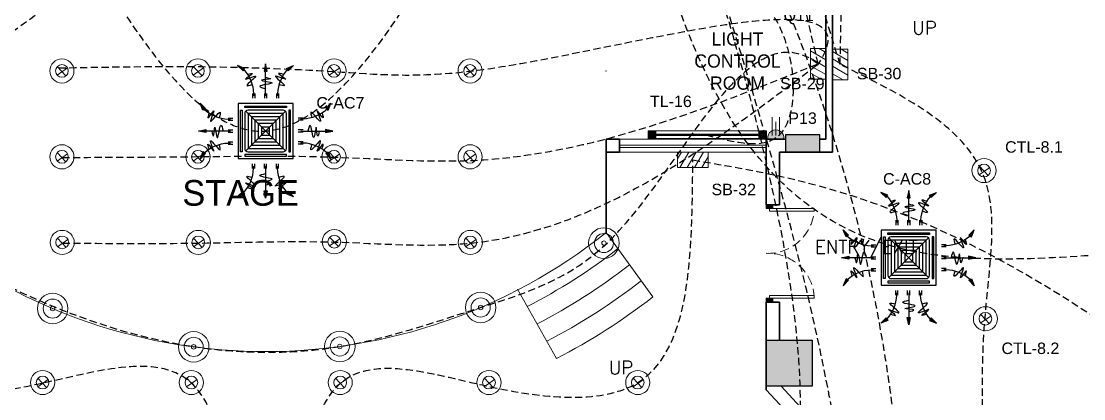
# Model space of a CAD drawing. Header units: inches. Extents: x 845 to 17085, y 908 to 10810.
# Drawn here: x 4923 to 5479, y 3727 to 3925 of the extents above; entities that cross this region are included whole.
import ezdxf

# ---------------------------------------------------------------- set-up
doc = ezdxf.new("R2010")
doc.units = ezdxf.units.IN
doc.header["$LTSCALE"] = 15
doc.header["$MEASUREMENT"] = 0
for name, pattern in [('ACAD_ISO04W100', [30.5, 24, -3, 0.5, -3]), ('CENTER2', [1.125, 0.75, -0.125, 0.125, -0.125]), ('CONTINUA', [0]), ('DASHED2', [0.375, 0.25, -0.125]), ('HIDDEN', [0.375, 0.25, -0.125])]:
    doc.linetypes.add(name, pattern=pattern)
for name, color, linetype in [('AIR', 7, 'Continuous'), ('AIR-00', 8, 'Continuous'), ('AIR-01', 105, 'Continuous'), ('AIR-02', 2, 'Continuous'), ('AIR-04', 40, 'Continuous'), ('DB cable', 141, 'HIDDEN'), ('dimension', 7, 'Continuous'), ('SB cable', 58, 'CENTER2'), ('Text', 255, 'Continuous')]:
    doc.layers.add(name, color=color, linetype=linetype)
for name, color, linetype, lineweight in [('c1', 21, 'Continuous', 30), ('E. Fixture', 6, 'Continuous', 20), ('FURN', 43, 'Continuous', 18), ('FURN 2', 34, 'Continuous', 15), ('GRID', 8, 'ACAD_ISO04W100', 5), ('HATCH', 251, 'Continuous', 5), ('humans', 7, 'Continuous', 15), ('L-TXT', 255, 'Continuous', 9), ('SLD', 140, 'Continuous', 9), ('wall 1', 1, 'Continuous', 35), ('WIND & DOOR', 160, 'Continuous', 9)]:
    doc.layers.add(name, color=color, linetype=linetype, lineweight=lineweight)
doc.styles.add('ROMANS', font='ROMANS')
doc.styles.get("Standard").update_dxf_attribs({"font": 'arial.ttf'})
doc.dimstyles.get("Standard").update_dxf_attribs({"dimtxt": 9.75, "dimasz": 6.25, "dimexe": 0.18, "dimexo": 0.0625, "dimgap": 0.09, "dimtad": 0, "dimdec": 1, "dimzin": 0, "dimdsep": 46, "dimlunit": 4, "dimtxsty": 'Standard', "dimblk": 'ARCHTICK', "dimcen": 0.09, "dimadec": 0, "dimazin": 0, "dimtfac": 1, "dimtdec": 1, "dimtofl": 0, "dimtmove": 0, "dimatfit": 3, "dimldrblk": 'ARCHTICK', "dimfxl": 1, "dimtolj": 1, "dimtzin": 0, "dimlwd": 25, "dimarcsym": 0})

# ---------------------------------------------------------------- blocks, each defined once
blk = doc.blocks.new('oo')
at = {"layer": 'E. Fixture', "lineweight": 15}
for p, q in [((755.23, 589.1), (809.18, 589.1)), ((755.23, 589.03), (809.18, 589.03)), ((755.23, 588.97), (809.18, 588.97)), ((755.23, 588.9), (809.18, 588.9)), ((755.23, 588.77), (809.18, 588.77)), ((755.23, 588.63), (809.18, 588.63)), ((755.23, 588.57), (809.18, 588.57)), ((755.23, 588.5), (809.18, 588.5)), ((755.23, 588.43), (809.18, 588.43)), ((755.23, 588.43), (809.18, 588.43))]:
    blk.add_line(p, q, dxfattribs=at)
at = {"layer": 'E. Fixture', "color": 5, "lineweight": 15}
blk.add_lwpolyline([(751.23, 590.77), (813.18, 590.77), (813.18, 586.76), (751.23, 586.76), (751.23, 590.77)], dxfattribs=at)
at = {"layer": 'HATCH', "lineweight": 15}
for points in [[(751.23, 590.77), (755.23, 590.77), (755.23, 586.76), (751.23, 586.76)], [(751.56, 590.43), (754.89, 590.43), (754.89, 587.1), (751.56, 587.1)], [(751.89, 590.1), (754.56, 590.1), (754.56, 587.43), (751.89, 587.43)], [(752.23, 589.77), (754.23, 589.77), (754.23, 587.76), (752.23, 587.76)], [(813.18, 590.77), (809.18, 590.77), (809.18, 586.76), (813.18, 586.76)], [(812.85, 590.43), (809.51, 590.43), (809.51, 587.1), (812.85, 587.1)], [(812.52, 590.1), (809.85, 590.1), (809.85, 587.43), (812.52, 587.43)], [(812.18, 589.77), (810.18, 589.77), (810.18, 587.76), (812.18, 587.76)], [(752.56, 589.43), (753.89, 589.43), (753.89, 588.1), (752.56, 588.1)], [(752.89, 589.1), (753.56, 589.1), (753.56, 588.43), (752.89, 588.43)], [(811.85, 589.43), (810.52, 589.43), (810.52, 588.1), (811.85, 588.1)], [(811.52, 589.1), (810.85, 589.1), (810.85, 588.43), (811.52, 588.43)]]:
    blk.add_lwpolyline(points, close=True, dxfattribs=at)
blk = doc.blocks.new('05')
at = {"layer": 'E. Fixture'}
blk.add_hatch(color=256, dxfattribs=at).paths.add_polyline_path([(27124.32, -3822.56), (27124.32, -3814.56, 1.138442)])
for p, q in [((27122.65, -3816.83), (27113.67, -3816.83)), ((27124.32, -3822.56), (27124.32, -3814.56)), ((27122.65, -3820.28), (27113.67, -3820.28)), ((27122.65, -3818.56), (27115.97, -3818.56))]:
    blk.add_line(p, q, dxfattribs=at)
blk.add_arc((27123.8, -3818.56), 4.03, 82.5917, 277.4083, dxfattribs=at)
blk = doc.blocks.new('FCU-13000P (CASSETTE SPLIT)')
at = {"layer": 'AIR-00', "ltscale": 3}
for p, q in [((0, 0.523), (0, 1)), ((-0.193, 0.558), (-0.193, 0.487)), ((-0.162, 0.558), (-0.162, 0.487)), ((-0.016, 0.558), (-0.016, 0.487)), ((0.016, 0.558), (0.016, 0.487)), ((0.162, 0.558), (0.162, 0.487)), ((0.193, 0.558), (0.193, 0.487)), ((-0.558, 0.193), (-0.487, 0.193)), ((-0.558, 0.162), (-0.487, 0.162)), ((0.558, 0.193), (0.487, 0.193)), ((0.558, 0.162), (0.487, 0.162)), ((-0.523, 0), (-1, 0)), ((-0.558, 0.016), (-0.487, 0.016)), ((0.558, 0.016), (0.487, 0.016)), ((0.523, 0), (1, 0)), ((-0.558, -0.016), (-0.487, -0.016)), ((0.558, -0.016), (0.487, -0.016)), ((-0.558, -0.162), (-0.487, -0.162)), ((-0.558, -0.193), (-0.487, -0.193)), ((0.558, -0.162), (0.487, -0.162)), ((0.558, -0.193), (0.487, -0.193)), ((-0.193, -0.558), (-0.193, -0.487)), ((-0.162, -0.558), (-0.162, -0.487)), ((-0.016, -0.558), (-0.016, -0.487)), ((0, -0.523), (0, -1)), ((0.016, -0.558), (0.016, -0.487)), ((0.162, -0.558), (0.162, -0.487)), ((0.193, -0.558), (0.193, -0.487))]:
    blk.add_line(p, q, dxfattribs=at)
at = {"layer": 'AIR-00'}
for p, q in [((0.295, -0.295), (-0.295, 0.295)), ((0.295, 0.295), (-0.295, -0.295))]:
    blk.add_line(p, q, dxfattribs=at)
at = {"layer": 'AIR-00', "ltscale": 3}
for points in [[(-0.335, 0.895), (-0.311, 0.932), (-0.416, 0.973)], [(-0.022, 0.89), (0.022, 0.89), (0, 1)], [(0.335, 0.895), (0.311, 0.932), (0.416, 0.973)], [(-0.895, 0.335), (-0.932, 0.311), (-0.973, 0.416)], [(0.895, 0.335), (0.932, 0.311), (0.973, 0.416)], [(-0.89, 0.022), (-0.89, -0.022), (-1, 0)], [(0.89, 0.022), (0.89, -0.022), (1, 0)], [(-0.895, -0.335), (-0.932, -0.311), (-0.973, -0.416)], [(0.895, -0.335), (0.932, -0.311), (0.973, -0.416)], [(-0.335, -0.895), (-0.311, -0.932), (-0.416, -0.973)], [(-0.022, -0.89), (0.022, -0.89), (0, -1)], [(0.335, -0.895), (0.311, -0.932), (0.416, -0.973)]]:
    blk.add_lwpolyline(points, close=True, dxfattribs=at)
at = {"layer": 'AIR-00'}
for points in [[(-0.323, 0.914, -0.171809), (-0.178, 0.558), (-0.178, 0.522)], [(0.323, 0.914, 0.171809), (0.178, 0.558), (0.178, 0.522)], [(-0.914, 0.323, 0.171809), (-0.558, 0.178), (-0.522, 0.178)], [(0.914, 0.323, -0.171809), (0.558, 0.178), (0.522, 0.178)], [(-0.914, -0.323, -0.171809), (-0.558, -0.178), (-0.522, -0.178)], [(0.914, -0.323, 0.171809), (0.558, -0.178), (0.522, -0.178)], [(-0.323, -0.914, 0.171809), (-0.178, -0.558), (-0.178, -0.522)], [(0.323, -0.914, -0.171809), (0.178, -0.558), (0.178, -0.522)]]:
    blk.add_lwpolyline(points, format="xyb", dxfattribs=at)
for points in [[(-0.26, -0.26), (0.26, -0.26), (0.26, 0.26), (-0.26, 0.26)], [(-0.21, -0.21), (0.21, -0.21), (0.21, 0.21), (-0.21, 0.21)], [(-0.16, -0.16), (0.16, -0.16), (0.16, 0.16), (-0.16, 0.16)], [(-0.11, -0.11), (0.11, -0.11), (0.11, 0.11), (-0.11, 0.11)], [(-0.06, -0.06), (0.06, -0.06), (0.06, 0.06), (-0.06, 0.06)]]:
    blk.add_lwpolyline(points, close=True, dxfattribs=at)
at = {"layer": 'AIR-00', "ltscale": 3}
for points in [[(-0.268, 0.84), (-0.231, 0.852), (-0.134, 0.882), (-0.422, 0.704), (0.005, 0.903), (-0.358, 0.645), (-0.239, 0.678), (-0.199, 0.69)], [(0.268, 0.84), (0.231, 0.852), (0.134, 0.882), (0.422, 0.704), (-0.005, 0.903), (0.358, 0.645), (0.239, 0.678), (0.199, 0.69)], [(-0.84, 0.268), (-0.852, 0.231), (-0.882, 0.134), (-0.704, 0.422), (-0.903, -0.005), (-0.645, 0.358), (-0.678, 0.239), (-0.69, 0.199)], [(0.84, 0.268), (0.852, 0.231), (0.882, 0.134), (0.704, 0.422), (0.903, -0.005), (0.645, 0.358), (0.678, 0.239), (0.69, 0.199)], [(-0.84, -0.268), (-0.852, -0.231), (-0.882, -0.134), (-0.704, -0.422), (-0.903, 0.005), (-0.645, -0.358), (-0.678, -0.239), (-0.69, -0.199)], [(0.84, -0.268), (0.852, -0.231), (0.882, -0.134), (0.704, -0.422), (0.903, 0.005), (0.645, -0.358), (0.678, -0.239), (0.69, -0.199)], [(-0.268, -0.84), (-0.231, -0.852), (-0.134, -0.882), (-0.422, -0.704), (0.005, -0.903), (-0.358, -0.645), (-0.239, -0.678), (-0.199, -0.69)], [(0.268, -0.84), (0.231, -0.852), (0.134, -0.882), (0.422, -0.704), (-0.005, -0.903), (0.358, -0.645), (0.239, -0.678), (0.199, -0.69)]]:
    blk.add_open_spline(points, degree=3, knots=[0.0032834, 0.0032834, 0.0032834, 0.0032834, 0.0712567, 0.1924075, 0.3347111, 0.5062145, 0.5813292, 0.5813292, 0.5813292, 0.5813292], dxfattribs=at)
for points in [[(0, 0.8), (0.077, 0.776), (-0.058, 0.755), (0.098, 0.718), (-0.087, 0.663), (0, 0.631)], [(-0.8, 0), (-0.776, -0.077), (-0.755, 0.058), (-0.718, -0.098), (-0.663, 0.087), (-0.631, 0)], [(0.8, 0), (0.776, -0.077), (0.755, 0.058), (0.718, -0.098), (0.663, 0.087), (0.631, 0)], [(0, -0.8), (0.077, -0.776), (-0.058, -0.755), (0.098, -0.718), (-0.087, -0.663), (0, -0.631)]]:
    blk.add_spline(points, degree=3, dxfattribs=at)
for points in [[(-0.416, 0.973), (-0.335, 0.895), (-0.311, 0.932)], [(0, 1), (-0.022, 0.89), (0.022, 0.89)], [(0.416, 0.973), (0.335, 0.895), (0.311, 0.932)], [(-0.973, 0.416), (-0.895, 0.335), (-0.932, 0.311)], [(0.973, 0.416), (0.895, 0.335), (0.932, 0.311)], [(-1, 0), (-0.89, 0.022), (-0.89, -0.022)], [(1, 0), (0.89, 0.022), (0.89, -0.022)], [(-0.973, -0.416), (-0.895, -0.335), (-0.932, -0.311)], [(0.973, -0.416), (0.895, -0.335), (0.932, -0.311)], [(-0.416, -0.973), (-0.335, -0.895), (-0.311, -0.932)], [(0, -1), (-0.022, -0.89), (0.022, -0.89)], [(0.416, -0.973), (0.335, -0.895), (0.311, -0.932)]]:
    blk.add_solid(points, dxfattribs=at)
at = {"layer": 'AIR-01'}
for points in [[(-0.31, 0.372), (0.31, 0.372), (0.31, 0.348), (-0.31, 0.348)], [(-0.373, 0.31), (-0.348, 0.31), (-0.348, -0.31), (-0.373, -0.31)], [(0.372, 0.31), (0.348, 0.31), (0.348, -0.31), (0.372, -0.31)], [(-0.31, -0.373), (0.31, -0.373), (0.31, -0.348), (-0.31, -0.348)]]:
    blk.add_lwpolyline(points, close=True, dxfattribs=at)
at = {"layer": 'AIR-02'}
blk.add_lwpolyline([(-0.26, -0.31), (0.26, -0.31, 0.414214), (0.31, -0.26), (0.31, 0.26, 0.414214), (0.26, 0.31), (-0.26, 0.31, 0.414214), (-0.31, 0.26), (-0.31, -0.26, 0.414214)], format="xyb", close=True, dxfattribs=at)
at = {"layer": 'AIR-04'}
blk.add_lwpolyline([(-0.41, -0.41), (0.41, -0.41), (0.41, 0.41), (-0.41, 0.41)], close=True, dxfattribs=at)
blk = doc.blocks.new('L4')
at = {"layer": 'E. Fixture'}
for radius in [8, 8, 5, 1.17]:
    blk.add_circle((39232.56, 28184.17), radius, dxfattribs=at)
blk = doc.blocks.new('_ArchTick')
at = {"layer": 'GRID', "color": 0, "const_width": 0.15}
blk.add_lwpolyline([(-0.5, -0.5), (0.5, 0.5)], dxfattribs=at)
blk = doc.blocks.new('*D331')
at = {"layer": 'Defpoints', "color": 0, "linetype": 'DASHED2', "lineweight": 211, "transparency": 16777216}
for p in [(5671.72, 4291.1), (4447.8, 4239.51), (5671.72, 4239.51), (4819.32, 1356.91), (4865.82, 1356.91), (4865.82, 1021.91)]:
    blk.add_point(p, dxfattribs=at)
at = {"layer": 'dimension', "color": 0, "linetype": 'DASHED2', "lineweight": -2, "transparency": 16777216}
for p, q in [((4865.75, 1356.91), (4819.14, 1356.91)), ((4865.75, 1021.91), (4819.14, 1021.91))]:
    blk.add_line(p, q, dxfattribs=at)
at = {"layer": 'dimension', "color": 0, "linetype": 'Continuous', "lineweight": 25, "transparency": 16777216}
for p, q in [((4819.32, 1356.91), (4819.32, 1210.11)), ((4819.32, 1021.91), (4819.32, 1168.7))]:
    blk.add_line(p, q, dxfattribs=at)
at = {"layer": 'L-TXT', "color": 0, "linetype": 'DASHED2', "lineweight": -2, "transparency": 16777216}
for p, q in [((4447.8, 4239.58), (4447.8, 4291.28)), ((5671.72, 4239.58), (5671.72, 4291.28))]:
    blk.add_line(p, q, dxfattribs=at)
at = {"layer": 'L-TXT', "color": 0, "linetype": 'Continuous', "lineweight": 25, "transparency": 16777216}
for p, q in [((4447.8, 4291.1), (5048.07, 4291.1)), ((5671.72, 4291.1), (5071.45, 4291.1))]:
    blk.add_line(p, q, dxfattribs=at)
at = {"layer": 'dimension', "color": 0, "linetype": 'DASHED2', "lineweight": 25, "transparency": 16777216, "xscale": 6.25, "yscale": 6.25, "zscale": 6.25}
for p, rotation in [((4819.32, 1356.91), 90), ((4819.32, 1021.91), 270)]:
    blk.add_blockref('_ArchTick', p, dxfattribs=dict(at, rotation=rotation))
at = {"layer": 'L-TXT', "color": 0, "linetype": 'DASHED2', "lineweight": 25, "transparency": 16777216, "xscale": 6.25, "yscale": 6.25, "zscale": 6.25, "rotation": 180}
blk.add_blockref('_ArchTick', (4447.8, 4291.1), dxfattribs=at)
at = {"layer": 'L-TXT', "color": 0, "linetype": 'DASHED2', "lineweight": 25, "transparency": 16777216, "xscale": 6.25, "yscale": 6.25, "zscale": 6.25}
blk.add_blockref('_ArchTick', (5671.72, 4291.1), dxfattribs=at)
at = {"layer": 'dimension', "color": 0, "linetype": 'DASHED2', "lineweight": 30, "transparency": 16777216, "insert": (4819.32, 1189.41), "char_height": 9.75, "attachment_point": 5, "rotation": 90}
blk.add_mtext('\\A1;27\'-11"', dxfattribs=at)
at = {"layer": 'L-TXT', "color": 0, "linetype": 'DASHED2', "lineweight": 211, "transparency": 16777216, "insert": (5059.76, 4291.1), "char_height": 9.75, "attachment_point": 5}
blk.add_mtext("\\A1;102'", dxfattribs=at)

msp = doc.modelspace()

# ---------------------------------------------------------------- hatches: boundary and pattern name
at = {"layer": 'E. Fixture', "lineweight": 5}
h = msp.add_hatch(dxfattribs=at)
h.set_pattern_fill('ANSI31', color=256, scale=26.668912, angle=-75, style=0)
h.set_pattern_definition([(330, (12774.439, 74742.1042), (1.666807, 2.88699442), [])])
h.paths.add_polyline_path([(5336.15, 3910.55), (5336.15, 3894.55), (5344.15, 3894.55), (5344.15, 3910.55)])
h = msp.add_hatch(dxfattribs=at)
h.set_pattern_fill('ANSI31', color=256, scale=26.668912, angle=-75, style=0)
h.set_pattern_definition([(330, (12785.9078, 74741.765), (1.666807, 2.88699442), [])])
h.paths.add_polyline_path([(5347.62, 3910.21), (5347.62, 3894.21), (5355.62, 3894.21), (5355.62, 3910.21)])
h = msp.add_hatch(dxfattribs=at)
h.set_pattern_fill('ANSI31', color=256, scale=26.668912, angle=15, style=0)
h.set_pattern_definition([(60, (-65565.065, 11286.5852), (-2.88699442, 1.666807), [])])
h.paths.add_polyline_path([(5266.49, 3848.29), (5282.49, 3848.29), (5282.49, 3856.3), (5266.49, 3856.3)])
at = {"layer": 'HATCH'}
h = msp.add_hatch(color=256, dxfattribs=at)
h.dxf.hatch_style = 1
h.paths.add_polyline_path([(5341.06, 3865.34), (5341.06, 3856.29), (5322.96, 3856.29), (5322.96, 3865.34)])
at = {"layer": 'HATCH', "lineweight": 0, "true_color": 0x000000}
h = msp.add_hatch(dxfattribs=at)
h.set_pattern_fill('ANSI31', color=18, scale=0.120624, angle=90)
h.set_pattern_definition([(135, (1759812.23737, 80262.8031), (-0.27080908924, -0.27080908924), [])])
h.paths.add_polyline_path([(5312.94, 3779.98), (5313.28, 3779.98), (5316.33, 3779.98), (5316.33, 3777.93), (5312.94, 3777.93)])
h.paths.add_polyline_path([(5312.94, 3828.89), (5316.33, 3828.89), (5316.33, 3826.84), (5316, 3826.84), (5312.94, 3826.84)])
at = {"layer": 'HATCH'}
h = msp.add_hatch(color=256, dxfattribs=at)
h.dxf.hatch_style = 1
h.paths.add_polyline_path([(5337.06, 3757.94), (5312.94, 3757.94), (5312.94, 3733.82), (5337.06, 3733.82)])

# ---------------------------------------------------------------- linework, layer by layer
at = {"layer": 'c1'}
for points in [[(5341.06, 3856.29), (5341.06, 3865.34), (5322.96, 3865.34), (5322.96, 3856.29)], [(5312.94, 3757.94), (5337.06, 3757.94), (5337.06, 3733.82), (5312.94, 3733.82)]]:
    msp.add_lwpolyline(points, close=True, dxfattribs=at)
at = {"layer": 'DB cable', "linetype": 'DASHED2', "lineweight": 30}
for points in [[(4696.99, 3940.1), (5057.53, 4141.11), (5394.33, 3994.45), (5225.99, 4133.87), (5225.62, 4132.38)], [(4539.59, 3463.74), (4592.3, 3629.81), (4713.54, 3760.41), (5225.99, 4129.66)], [(4803.17, 3318.92), (5052.79, 3318.92), (5265.67, 3319.53), (5376.59, 3740.68), (5225.99, 4129.66)], [(4803.42, 3465.42), (5050.92, 3463.27), (5269.03, 3463.27), (5225.99, 4129.66)], [(4803.66, 3609.74), (5051.16, 3609.74), (5267.16, 3606.09), (5225.99, 4129.66)], [(4940.1, 3989.54), (5050.76, 3867.4), (5157.16, 3989.54), (5225.99, 4129.66)], [(5541.65, 3492.69), (5613.18, 3798.98), (5387.53, 3804.96), (5225.99, 4129.66)], [(5351.62, 3902.21), (5309.25, 4046.16), (5302.39, 4030.64), (5304.9, 4029.88)], [(5597.67, 3870.17), (5302.98, 4045.72)], [(5340.15, 3902.55), (5306.1, 4047.07)], [(5351.62, 3902.21), (5307.36, 4047.04)], [(5274.49, 3852.29), (5328.19, 3841.93), (5660.97, 3625.08)]]:
    msp.add_spline(points, degree=3, dxfattribs=at)
at = {"layer": 'DB cable', "color": 6, "linetype": 'DASHED2', "lineweight": 30}
msp.add_spline([(4514.45, 3664.24), (5660.97, 3625.08), (5306.65, 4047.26), (4795.8, 4047.26), (5209.4, 4177.92)], degree=3, dxfattribs=at)
at = {"layer": 'E. Fixture', "lineweight": 5}
for p, q in [((4947.07, 3900.42), (4941.63, 3896.65)), ((4941.69, 3901.15), (4946.25, 3896.3)), ((5018.32, 3900.42), (5012.88, 3896.65)), ((5012.94, 3901.15), (5017.5, 3896.3)), ((5089.57, 3900.42), (5084.12, 3896.65)), ((5084.19, 3901.15), (5088.74, 3896.3)), ((5160.81, 3900.42), (5155.37, 3896.65)), ((5155.43, 3901.15), (5159.99, 3896.3)), ((4941.69, 3856.2), (4946.25, 3851.34)), ((5012.94, 3856.2), (5017.5, 3851.34)), ((5084.19, 3856.2), (5088.74, 3851.34)), ((5155.43, 3856.2), (5159.99, 3851.34)), ((4947.07, 3855.46), (4941.63, 3851.7)), ((5018.32, 3855.46), (5012.88, 3851.7)), ((5089.57, 3855.46), (5084.12, 3851.7)), ((5160.81, 3855.46), (5155.37, 3851.7)), ((5429.93, 3848.29), (5424.48, 3844.52)), ((5424.55, 3849.02), (5429.1, 3844.17)), ((4941.85, 3811.39), (4946.4, 3806.53)), ((5013.09, 3811.39), (5017.65, 3806.53)), ((5084.34, 3811.75), (5088.89, 3806.9)), ((5155.58, 3811.39), (5160.14, 3806.53)), ((4947.23, 3810.65), (4941.78, 3806.89)), ((5018.47, 3810.65), (5013.03, 3806.89)), ((5089.72, 3811.02), (5084.27, 3807.25)), ((5160.96, 3810.65), (5155.52, 3806.89)), ((5430.67, 3770.71), (5425.23, 3766.95)), ((5425.29, 3771.44), (5429.85, 3766.59)), ((4936.97, 3737.35), (4931.52, 3733.59)), ((4931.59, 3738.09), (4936.14, 3733.23)), ((5014.88, 3737.35), (5009.44, 3733.59)), ((5009.5, 3738.09), (5014.06, 3733.23)), ((5092.79, 3737.35), (5087.35, 3733.59)), ((5087.41, 3738.09), (5091.97, 3733.23)), ((5170.71, 3737.35), (5165.26, 3733.59)), ((5165.32, 3738.09), (5169.88, 3733.23)), ((5248.62, 3737.35), (5243.17, 3733.59)), ((5243.24, 3738.09), (5247.79, 3733.23))]:
    msp.add_line(p, q, dxfattribs=at)
for points in [[(5344.15, 3910.55), (5344.15, 3894.55), (5336.15, 3894.55), (5336.15, 3910.55)], [(5355.62, 3910.21), (5355.62, 3894.21), (5347.62, 3894.21), (5347.62, 3910.21)], [(5266.49, 3856.3), (5282.49, 3856.3), (5282.49, 3848.29), (5266.49, 3848.29)]]:
    msp.add_lwpolyline(points, close=True, dxfattribs=at)
for centre, radius in [((4944.12, 3898.86), 6.33), ((4944.12, 3898.86), 3.33), ((5015.37, 3898.86), 6.33), ((5015.37, 3898.86), 3.33), ((5086.61, 3898.86), 6.33), ((5086.61, 3898.86), 3.33), ((5157.86, 3898.86), 6.33), ((5157.86, 3898.86), 3.33), ((4944.12, 3853.91), 6.33), ((4944.12, 3853.91), 3.33), ((5015.37, 3853.91), 6.33), ((5015.37, 3853.91), 3.33), ((5086.61, 3853.91), 6.33), ((5086.61, 3853.91), 3.33), ((5157.86, 3853.91), 6.33), ((5157.86, 3853.91), 3.33), ((5426.98, 3846.74), 6.33), ((5426.98, 3846.74), 3.33), ((4944.27, 3809.1), 6.33), ((4944.27, 3809.1), 3.33), ((5015.52, 3809.1), 6.33), ((5015.52, 3809.1), 3.33), ((5086.77, 3809.47), 6.33), ((5086.77, 3809.47), 3.33), ((5158.01, 3809.1), 6.33), ((5158.01, 3809.1), 3.33), ((5427.72, 3769.16), 6.33), ((5427.72, 3769.16), 3.33), ((4934.02, 3735.8), 6.33), ((4934.02, 3735.8), 3.33), ((5011.93, 3735.8), 6.33), ((5011.93, 3735.8), 3.33), ((5089.84, 3735.8), 6.33), ((5089.84, 3735.8), 3.33), ((5167.75, 3735.8), 6.33), ((5167.75, 3735.8), 3.33), ((5245.67, 3735.8), 6.33), ((5245.67, 3735.8), 3.33)]:
    msp.add_circle(centre, radius, dxfattribs=at)
at = {"layer": 'FURN'}
for p, q in [((5253.52, 3780.56), (5229.11, 3814.29)), ((5203.19, 3748.38), (5182.61, 3784.59))]:
    msp.add_line(p, q, dxfattribs=at)
for radius, start, end in [(297.03, 297.1328, 308.011), (307.44, 297.2165, 307.9395), (317.84, 297.2947, 307.8726), (328.25, 297.368, 307.8101)]:
    msp.add_arc((5052.29, 4039.89), radius, start, end, dxfattribs=at)
at = {"layer": 'FURN 2'}
for p, q in [((5312.94, 3863.23), (5236.04, 3863.23)), ((5312.94, 3859.99), (5236.04, 3859.99)), ((5312.94, 3858.82), (5236.04, 3858.82)), ((5312.94, 3856.29), (5236.04, 3856.3))]:
    msp.add_line(p, q, dxfattribs=at)
msp.add_arc((5050.68, 4038.61), 286.63, 231.7915, 308.4984, dxfattribs=at)
at = {"layer": 'humans', "linetype": 'ByBlock'}
for p in [(5229.11, 3898.86), (5229.11, 3853.91), (4939.3, 3774.51), (5163.4, 3775.07), (5013.14, 3754.45), (5089.66, 3754.64)]:
    msp.add_point(p, dxfattribs=at)
at = {"layer": 'SB cable', "color": 2, "linetype": 'DASHED2', "lineweight": 30}
for points in [[(4942.38, 3900.42), (5012.94, 3901.15), (5086.84, 3898.53), (5157.71, 3898.72), (5340.15, 3902.55), (5339.58, 3901.7)], [(5277.63, 3937.57), (5289.83, 3940.09), (5301.16, 3940.09), (5317.95, 3863.79), (5282.01, 3865.09)], [(4871.98, 3808.67), (4939.81, 3775.56), (5014.31, 3754.45), (5089.66, 3754.64), (5162.27, 3774.76), (5228.46, 3807.74), (5340.15, 3902.55), (5340.79, 3902.04)], [(4944.35, 3853.58), (5014.99, 3854.01), (5086.46, 3853.77), (5159.3, 3852.07), (5340.15, 3902.55)], [(4944.5, 3808.77), (5015.75, 3808.77), (5086.61, 3809.33), (5158.24, 3808.77), (5340.15, 3902.55)], [(5427.6, 3683.91), (5427.73, 3772.49), (5426.98, 3843.4), (5351.62, 3902.21)], [(4774.86, 3633.8), (4858.23, 3631.23), (4936.97, 3635.35), (5011.85, 3637.13), (5011.78, 3735.66), (4934.25, 3735.47), (4852.77, 3735.8), (4820.69, 3856.29)], [(5323.43, 3633.66), (5245.52, 3633.66), (5167.75, 3633.8), (5090.07, 3633.47), (5089.95, 3735.39), (5169.88, 3733.23), (5245.52, 3735.66), (5274.49, 3852.29)]]:
    msp.add_spline(points, degree=3, dxfattribs=at)
at = {"layer": 'wall 1', "ltscale": 1.5}
for p, q in [((5347.62, 3856.29), (5347.62, 4043.39)), ((5344.15, 3863.23), (5344.15, 3941.87)), ((5236.04, 3863.23), (5229.1, 3863.23)), ((5229.11, 3814.29), (5229.1, 3863.23)), ((5229.1, 3856.29), (5229.1, 3863.23)), ((5236.04, 3856.3), (5236.04, 3863.23)), ((5322.96, 3863.23), (5312.94, 3863.23)), ((5312.94, 3828.76), (5312.94, 3863.23)), ((5344.15, 3863.23), (5341.06, 3863.23)), ((5229.1, 3859.76), (5229.1, 3859.76)), ((5236.04, 3856.29), (5229.1, 3856.29)), ((5347.62, 3856.29), (5319.87, 3856.29)), ((5319.87, 3828.78), (5319.87, 3856.29)), ((5319.87, 3828.78), (5312.94, 3828.76)), ((5319.87, 3777.93), (5312.91, 3777.93)), ((5312.94, 3731.97), (5312.94, 3777.93)), ((5319.87, 3757.94), (5319.87, 3777.93)), ((5312.94, 3731.97), (5312.94, 3765.56)), ((5466.58, 3577.41), (5320.7, 3733.82)), ((5456.35, 3578.21), (5312.94, 3731.97))]:
    msp.add_line(p, q, dxfattribs=at)
at = {"layer": 'WIND & DOOR', "linetype": 'CONTINUA', "lineweight": 9, "ltscale": 0.4}
for p, q in [((5314.64, 3825.49), (5314.64, 3826.84)), ((5314.64, 3825.49), (5337.99, 3825.49)), ((5316, 3826.84), (5338.07, 3826.84)), ((5314.64, 3781.33), (5314.64, 3779.98)), ((5314.64, 3781.33), (5337.99, 3781.33)), ((5316, 3779.98), (5338.07, 3779.98))]:
    msp.add_line(p, q, dxfattribs=at)
for points in [[(5312.94, 3826.84), (5316.33, 3826.84), (5316.33, 3828.89), (5312.94, 3828.89)], [(5312.94, 3777.93), (5316.33, 3777.93), (5316.33, 3779.98), (5312.94, 3779.98)]]:
    msp.add_lwpolyline(points, close=True, dxfattribs=at)
at = {"layer": 'WIND & DOOR', "linetype": 'DASHED2', "lineweight": 9, "ltscale": 1.3}
for centre, start, end in [((5313.87, 3827.6), 267.8008, 358.1927), ((5313.87, 3779.21), 1.8073, 92.1992)]:
    msp.add_arc(centre, 24.21, start, end, dxfattribs=at)

# ---------------------------------------------------------------- block references
at = {"lineweight": 5}
msp.add_blockref('oo', (4499.81, 3276.66), dxfattribs=at)
at = {"layer": 'AIR', "xscale": 35.18938456146591, "yscale": 35.18938456146591, "zscale": 35.18938456146591}
for p in [(5050.76, 3867.4), (5387.53, 3801.09)]:
    msp.add_blockref('FCU-13000P (CASSETTE SPLIT)', p, dxfattribs=at)
at = {"layer": 'E. Fixture', "lineweight": 5, "xscale": 1.066756484552752, "yscale": 1.066756484549842, "zscale": 1.066756484551622, "rotation": 270}
msp.add_blockref('05', (9391.42, 32798.28), dxfattribs=at)
at = {"layer": 'E. Fixture', "lineweight": 5}
for p in [(-34004.62, -24375.39), (-34293.26, -24409.67), (-34069.16, -24409.1), (-34219.42, -24429.72), (-34142.9, -24429.53)]:
    msp.add_blockref('L4', p, dxfattribs=at)

# ---------------------------------------------------------------- texts
at = {"layer": 'SLD', "linetype": 'DASHED2', "lineweight": 30}
for s, p in [('Q11', (5322, 3924.94)), ('SB-30', (5360.4, 3894.47)), ('SB-29', (5320.2, 3889.26)), ('C-AC7', (5077.38, 3879.19)), ('TL-16', (5252.05, 3879.95)), ('P13', (5324.5, 3871.15)), ('CTL-8.1', (5437.98, 3856.07)), ('C-AC8', (5374.12, 3839.38)), ('SB-32', (5284.27, 3833.82)), ('CTL-8.2', (5436.12, 3750.71))]:
    msp.add_text(s, height=6, dxfattribs=at).set_placement(p)
at = {"layer": 'Text', "ltscale": 0.115, "attachment_point": 9, "style": 'ROMANS'}
for s, insert, char_height in [('UP', (5402.2, 3917.93), 6.921), ('\\pxqc;{\\fCentury Gothic|b0|i0|c0|p34;LIGHT \\PCONTROL ROOM}', (5297.88, 3888.94), 6.9209), ('\\pxqc;ENTRY/EXIT', (5365.33, 3801.09), 6.9209), ('UP', (5243.26, 3740.14), 6.921)]:
    msp.add_mtext_dynamic_manual_height_columns(s, width=0.00275, gutter_width=0.0139, heights=[0], dxfattribs=dict(at, insert=insert, char_height=char_height))
at = {"layer": 'Text', "insert": (5037.67, 3828.12), "char_height": 6.7209, "attachment_point": 9}
msp.add_mtext_dynamic_manual_height_columns('\\pxqc;{\\fCentury Gothic|b0|i0|c0|p34;\\H2x;STAGE}', width=0.00275, gutter_width=0.0139, heights=[0], dxfattribs=at)

# ---------------------------------------------------------------- dimensions: what is measured, and where the dimension line sits
at = {"layer": 'dimension', "linetype": 'DASHED2', "lineweight": 30}
dim = msp.add_aligned_dim(p1=(4865.82, 1021.91), p2=(4865.82, 1356.91), distance=46.5, dimstyle='Standard', dxfattribs=at)
dim.commit()
dim.dimension.update_dxf_attribs({"geometry": '*D331', "text_midpoint": (4819.32, 1189.41)})
at = {"layer": 'L-TXT', "linetype": 'DASHED2', "lineweight": 211}
dim = msp.add_aligned_dim(p1=(4447.8, 4239.51), p2=(5671.72, 4239.51), distance=51.58, dimstyle='Standard', dxfattribs=at)
dim.commit()
dim.dimension.update_dxf_attribs({"geometry": '*D331', "text_midpoint": (5059.76, 4291.1)})

doc.saveas('drawing.dxf')
